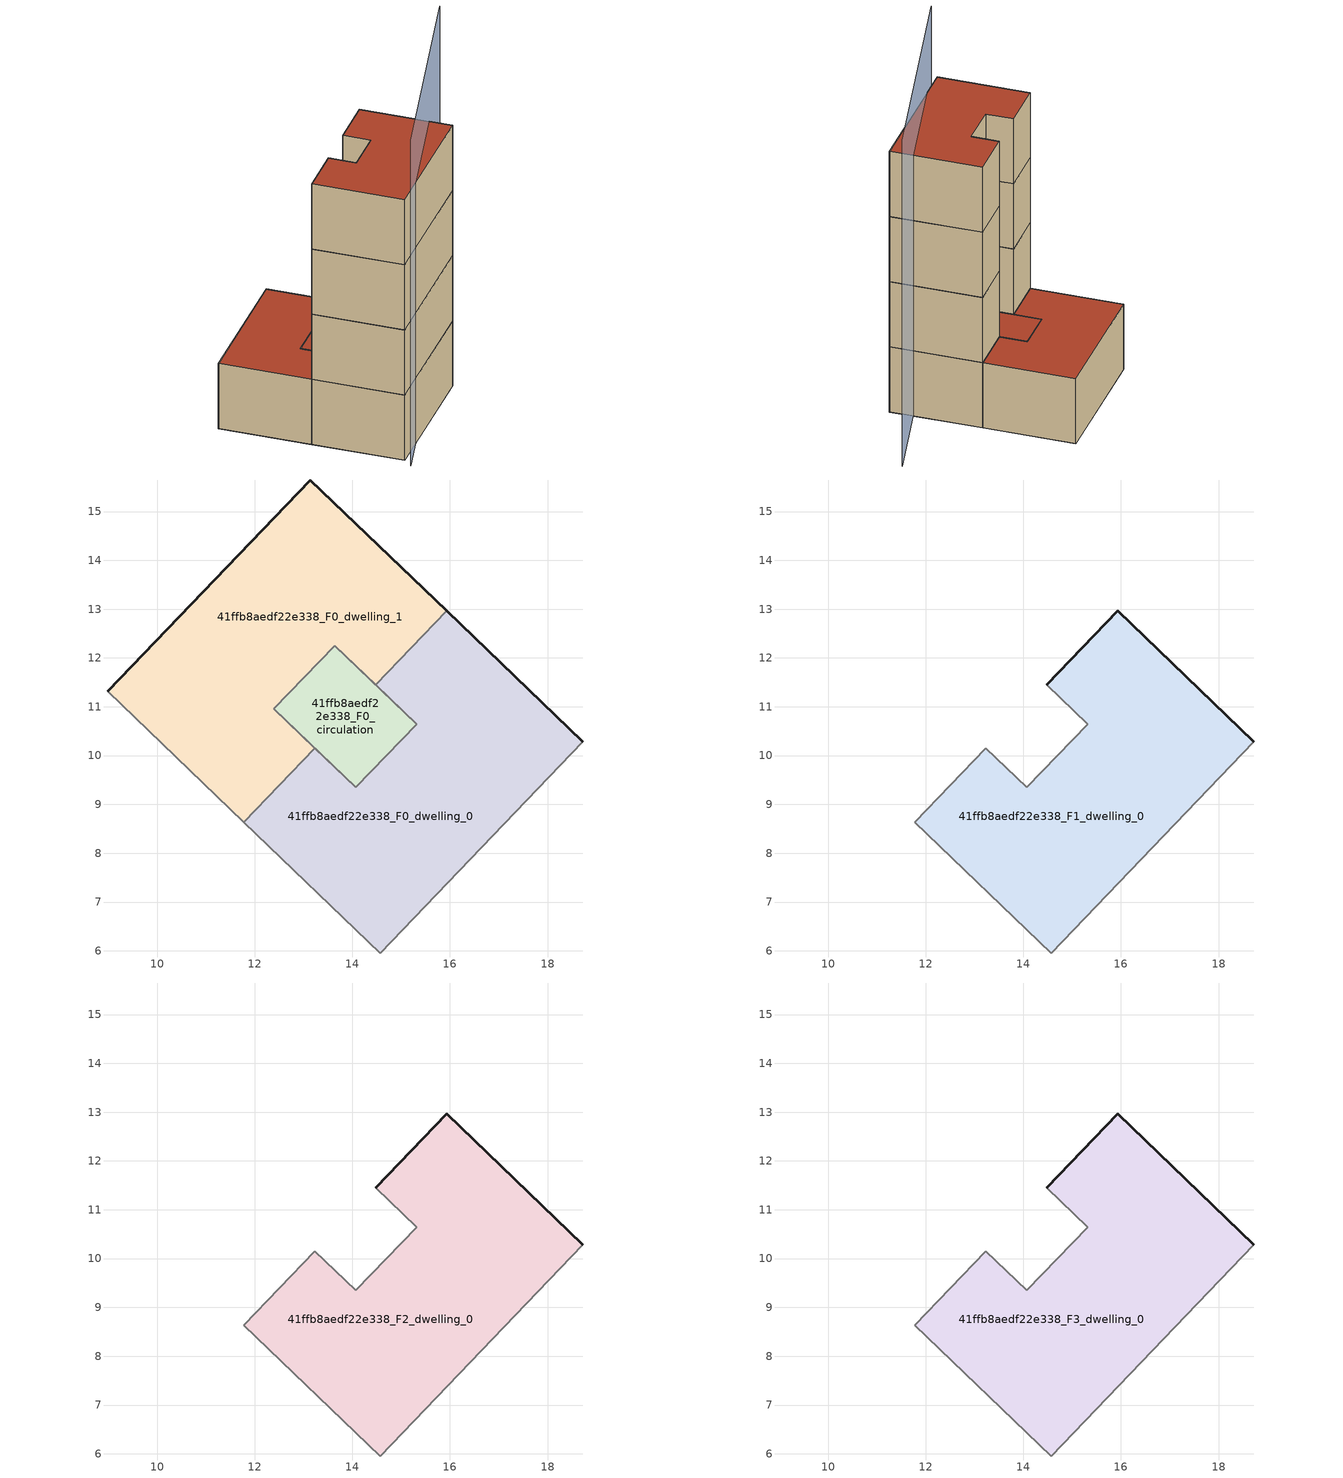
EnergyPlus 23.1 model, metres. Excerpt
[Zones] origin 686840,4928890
41ffb8aedf22e338_F0_dwelling_0
 floor ground (EU_floor_Construction): 14.57,5.96 18.72,10.28 15.93,12.96 14.48,11.45 15.32,10.64 14.07,9.35 13.23,10.15 11.78,8.64 z0
 wall outside (EU_wall_Construction): 15.93,12.96 18.72,10.28 z0:3
 wall adiabatic (EU_wall_Construction): 13.23,10.15 14.07,9.35 / 15.32,10.64 14.48,11.45 / 18.72,10.28 14.57,5.96 11.78,8.64 z0:3
 wall to 41ffb8aedf22e338_F0_dwelling_1 (EU_wall_Construction): 11.78,8.64 13.23,10.15 / 14.48,11.45 15.93,12.96 z0:3
 wall to 41ffb8aedf22e338_F0_circulation (EU_wall_Construction): 14.07,9.35 15.32,10.64 z0:3
41ffb8aedf22e338_F0_dwelling_1
 floor ground (EU_floor_Construction): 13.23,10.15 12.4,10.96 13.64,12.25 14.48,11.45 15.93,12.96 13.14,15.65 8.99,11.32 11.78,8.64 z0
 wall outside (EU_wall_Construction): 8.99,11.32 13.14,15.65 15.93,12.96 z0:3
 wall adiabatic (EU_wall_Construction): 14.48,11.45 13.64,12.25 / 12.4,10.96 13.23,10.15 / 11.78,8.64 8.99,11.32 z0:3
 wall to 41ffb8aedf22e338_F0_circulation (EU_wall_Construction): 13.64,12.25 12.39,10.96 z0:3
 roof outside (EU_roof_Construction): 15.93,12.96 14.48,11.45 13.64,12.25 12.4,10.96 13.23,10.15 11.78,8.64 8.99,11.32 13.14,15.65 z3
41ffb8aedf22e338_F0_circulation
 floor ground (EU_floor_Construction): 14.07,9.35 15.32,10.64 13.64,12.25 12.4,10.96 z0
 wall adiabatic (EU_wall_Construction): 14.07,9.35 12.4,10.96 / 13.64,12.25 15.32,10.64 z0:3
 roof outside (EU_roof_Construction): 15.32,10.64 14.07,9.35 12.4,10.96 13.64,12.25 z3
41ffb8aedf22e338_F1_dwelling_0
 floor to 41ffb8aedf22e338_F0_dwelling_0 (EU_floor_Construction): 14.57,5.96 18.72,10.28 15.93,12.96 14.48,11.45 15.32,10.64 14.07,9.35 13.23,10.15 11.78,8.64 z3
 wall outside (EU_wall_Construction): 14.48,11.45 15.93,12.96 18.72,10.28 z3:6
 wall adiabatic (EU_wall_Construction): 18.72,10.28 14.57,5.96 11.78,8.64 13.23,10.15 14.07,9.35 15.32,10.64 14.48,11.45 z3:6
41ffb8aedf22e338_F2_dwelling_0
 floor to 41ffb8aedf22e338_F1_dwelling_0 (EU_floor_Construction): 14.57,5.96 18.72,10.28 15.93,12.96 14.48,11.45 15.32,10.64 14.07,9.35 13.23,10.15 11.78,8.64 z6
 wall outside (EU_wall_Construction): 14.48,11.45 15.93,12.96 18.72,10.28 z6:9
 wall adiabatic (EU_wall_Construction): 18.72,10.28 14.57,5.96 11.78,8.64 13.23,10.15 14.07,9.35 15.32,10.64 14.48,11.45 z6:9
41ffb8aedf22e338_F3_dwelling_0
 floor to 41ffb8aedf22e338_F2_dwelling_0 (EU_floor_Construction): 14.57,5.96 18.72,10.28 15.93,12.96 14.48,11.45 15.32,10.64 14.07,9.35 13.23,10.15 11.78,8.64 z9
 wall outside (EU_wall_Construction): 14.48,11.45 15.93,12.96 18.72,10.28 z9:12
 wall adiabatic (EU_wall_Construction): 18.72,10.28 14.57,5.96 11.78,8.64 13.23,10.15 14.07,9.35 15.32,10.64 14.48,11.45 z9:12
 roof outside (EU_roof_Construction): 18.72,10.28 14.57,5.96 11.78,8.64 13.23,10.15 14.07,9.35 15.32,10.64 14.48,11.45 15.93,12.96 z12
shading: 14.58,5.47 20.05,14.22 z0:15
[Building]
EU S2 Campaign: North Axis=0; Terrain=City; Solar Distribution=FullExterior
[Site:Location]
Bologna: Latitude=44.5; Longitude=11.25; Time Zone=1; Elevation=37
[SizingPeriod:WeatherFileDays]
AnnualSizingPeriod: Begin Month=1; Begin Day of Month=1; End Month=12; End Day of Month=31; Day of Week for Start Day=Monday; Use Weather File Daylight Saving Period=No; Use Weather File Rain and Snow Indicators=No
[MATERIAL]
EU_InternalMass_Material: Roughness=MediumRough; Thickness=0.1; Conductivity=1; Density=1800; Specific Heat=900; Thermal Absorptance=0.9; Solar Absorptance=0.7; Visible Absorptance=0.7
[MATERIAL:NOMASS] Roughness=MediumRough; Thermal Absorptance=0.9; Solar Absorptance=0.7; Visible Absorptance=0.7
Name | Thermal Resistance
EU_wall_NoMass | 0.937881
EU_roof_NoMass | 0.548572
EU_floor_NoMass | 0.71348
[CONSTRUCTION]
EU_wall_Construction: EU_wall_NoMass
EU_roof_Construction: EU_roof_NoMass
EU_floor_Construction: EU_floor_NoMass
EU_InternalMass_Construction: EU_InternalMass_Material
[ZONE] Type=1; Multiplier=1; Ceiling Height=autocalculate; Floor Area=autocalculate; Part of Total Floor Area=Yes
Name | Volume
41ffb8aedf22e338_F0_dwelling_0 | 63.3933
41ffb8aedf22e338_F1_dwelling_0; 41ffb8aedf22e338_F2_dwelling_0; 41ffb8aedf22e338_F3_dwelling_0 | 63.3904
41ffb8aedf22e338_F0_dwelling_1 | 63.3948
41ffb8aedf22e338_F0_circulation | 12.5361
[INTERNALMASS] Construction=EU_InternalMass_Construction
Name | Zone or ZoneList | Surface Area
41ffb8aedf22e338_F0_dwelling_0_EU_InternalMass | 41ffb8aedf22e338_F0_dwelling_0 | 21.1316
41ffb8aedf22e338_F0_dwelling_1_EU_InternalMass | 41ffb8aedf22e338_F0_dwelling_1 | 21.1316
41ffb8aedf22e338_F1_dwelling_0_EU_InternalMass | 41ffb8aedf22e338_F1_dwelling_0 | 46.4432
41ffb8aedf22e338_F2_dwelling_0_EU_InternalMass | 41ffb8aedf22e338_F2_dwelling_0 | 46.4432
41ffb8aedf22e338_F3_dwelling_0_EU_InternalMass | 41ffb8aedf22e338_F3_dwelling_0 | 46.4432
[OTHEREQUIPMENT] Fuel Type=Electricity; Design Level Calculation Method=Watts/Area; Power per Zone Floor Area=1; Fraction Latent=0; Fraction Radiant=0; Fraction Lost=0; Carbon Dioxide Generation Rate=0; EndUse Subcategory=EU_Step8_InternalGains
Name | Zone or ZoneList or Space or SpaceList | Schedule
EU_Step8_InternalGain_41ffb8aedf22e338_F0_dwelling_0_f000 | 41ffb8aedf22e338_F0_dwelling_0 | EU_Step8_GainSchedule_41ffb8aedf22e338_F0_dwelling_0_f000
EU_Step8_InternalGain_41ffb8aedf22e338_F0_dwelling_1_f000 | 41ffb8aedf22e338_F0_dwelling_1 | EU_Step8_GainSchedule_41ffb8aedf22e338_F0_dwelling_1_f000
EU_Step8_InternalGain_41ffb8aedf22e338_F1_dwelling_0_f000 | 41ffb8aedf22e338_F1_dwelling_0 | EU_Step8_GainSchedule_41ffb8aedf22e338_F1_dwelling_0_f000
EU_Step8_InternalGain_41ffb8aedf22e338_F2_dwelling_0_f000 | 41ffb8aedf22e338_F2_dwelling_0 | EU_Step8_GainSchedule_41ffb8aedf22e338_F2_dwelling_0_f000
EU_Step8_InternalGain_41ffb8aedf22e338_F3_dwelling_0_f000 | 41ffb8aedf22e338_F3_dwelling_0 | EU_Step8_GainSchedule_41ffb8aedf22e338_F3_dwelling_0_f000
[ZONEINFILTRATION:DESIGNFLOWRATE]
EU_Circulation_Infiltration_41ffb8aedf22e338_F0_circulation: Zone or ZoneList or Space or SpaceList=41ffb8aedf22e338_F0_circulation; Schedule=EU_AlwaysOn; Design Flow Rate Calculation Method=Flow/Area; Flow Rate per Floor Area=0.0005; Constant Term Coefficient=1; Temperature Term Coefficient=0; Velocity Term Coefficient=0; Velocity Squared Term Coefficient=0
[ZONEVENTILATION:DESIGNFLOWRATE] Schedule=EU_AlwaysOn; Design Flow Rate Calculation Method=AirChanges/Hour; Air Changes per Hour=0.687892; Ventilation Type=Natural; Fan Pressure Rise=0; Fan Total Efficiency=1; Constant Term Coefficient=1; Temperature Term Coefficient=0; Velocity Term Coefficient=0; Velocity Squared Term Coefficient=0; Minimum Indoor Temperature=-100; Maximum Indoor Temperature=100; Delta Temperature=-100; Minimum Outdoor Temperature=-100; Maximum Outdoor Temperature=100; Maximum Wind Speed=40
Name | Zone or ZoneList or Space or SpaceList
EU_ConstantAir_41ffb8aedf22e338_F0_dwelling_0 | 41ffb8aedf22e338_F0_dwelling_0
EU_ConstantAir_41ffb8aedf22e338_F0_dwelling_1 | 41ffb8aedf22e338_F0_dwelling_1
EU_ConstantAir_41ffb8aedf22e338_F1_dwelling_0 | 41ffb8aedf22e338_F1_dwelling_0
EU_ConstantAir_41ffb8aedf22e338_F2_dwelling_0 | 41ffb8aedf22e338_F2_dwelling_0
EU_ConstantAir_41ffb8aedf22e338_F3_dwelling_0 | 41ffb8aedf22e338_F3_dwelling_0
[HVACTEMPLATE:THERMOSTAT] Constant Heating Setpoint=20; Constant Cooling Setpoint=50
EU_HeatOnly_41ffb8aedf22e338_F0_dwelling_0; EU_HeatOnly_41ffb8aedf22e338_F0_dwelling_1; EU_HeatOnly_41ffb8aedf22e338_F1_dwelling_0; EU_HeatOnly_41ffb8aedf22e338_F2_dwelling_0; EU_HeatOnly_41ffb8aedf22e338_F3_dwelling_0
[HVACTEMPLATE:ZONE:IDEALLOADSAIRSYSTEM] System Availability Schedule=EU_AlwaysOn; Maximum Heating Supply Air Temperature=50; Minimum Cooling Supply Air Temperature=13; Maximum Heating Supply Air Humidity Ratio=0.0156; Minimum Cooling Supply Air Humidity Ratio=0.0077; Heating Limit=NoLimit; Cooling Limit=NoLimit; Heating Availability Schedule=EU_AlwaysOn; Cooling Availability Schedule=EU_CoolingOff; Dehumidification Control Type=ConstantSensibleHeatRatio; Cooling Sensible Heat Ratio=0.7; Dehumidification Setpoint=60; Humidification Control Type=None; Humidification Setpoint=30; Outdoor Air Method=None; Outdoor Air Flow Rate per Person=0.00944; Outdoor Air Flow Rate per Zone Floor Area=0; Outdoor Air Flow Rate per Zone=0; Demand Controlled Ventilation Type=None; Outdoor Air Economizer Type=NoEconomizer; Heat Recovery Type=None; Sensible Heat Recovery Effectiveness=0.7; Latent Heat Recovery Effectiveness=0.65
Name | Template Thermostat
41ffb8aedf22e338_F0_dwelling_0 | EU_HeatOnly_41ffb8aedf22e338_F0_dwelling_0
41ffb8aedf22e338_F0_dwelling_1 | EU_HeatOnly_41ffb8aedf22e338_F0_dwelling_1
41ffb8aedf22e338_F1_dwelling_0 | EU_HeatOnly_41ffb8aedf22e338_F1_dwelling_0
41ffb8aedf22e338_F2_dwelling_0 | EU_HeatOnly_41ffb8aedf22e338_F2_dwelling_0
41ffb8aedf22e338_F3_dwelling_0 | EU_HeatOnly_41ffb8aedf22e338_F3_dwelling_0
[SIZING:ZONE] Zone Cooling Design Supply Air Temperature Input Method=SupplyAirTemperature; Zone Cooling Design Supply Air Temperature=13; Zone Heating Design Supply Air Temperature Input Method=SupplyAirTemperature; Zone Heating Design Supply Air Temperature=50; Zone Cooling Design Supply Air Humidity Ratio=0.008; Zone Heating Design Supply Air Humidity Ratio=0.008; Cooling Design Air Flow Method=DesignDay; Cooling Design Air Flow Rate=0; Cooling Minimum Air Flow per Zone Floor Area=0.000762; Cooling Minimum Air Flow=0; Cooling Minimum Air Flow Fraction=0.2; Heating Design Air Flow Method=DesignDay; Heating Design Air Flow Rate=0; Heating Maximum Air Flow per Zone Floor Area=0.002032; Heating Maximum Air Flow=0.141576; Heating Maximum Air Flow Fraction=0.3; Account for Dedicated Outdoor Air System=No; Dedicated Outdoor Air System Control Strategy=NeutralSupplyAir; Dedicated Outdoor Air Low Setpoint Temperature for Design=autosize; Dedicated Outdoor Air High Setpoint Temperature for Design=autosize; Zone Load Sizing Method=Sensible Load Only No Latent Load; Zone Latent Cooling Design Supply Air Humidity Ratio Input Method=HumidityRatioDifference; Zone Cooling Design Supply Air Humidity Ratio Difference=0.005; Zone Latent Heating Design Supply Air Humidity Ratio Input Method=HumidityRatioDifference; Zone Humidification Design Supply Air Humidity Ratio Difference=0.005
41ffb8aedf22e338_F0_dwelling_0; 41ffb8aedf22e338_F0_dwelling_1; 41ffb8aedf22e338_F1_dwelling_0; 41ffb8aedf22e338_F2_dwelling_0; 41ffb8aedf22e338_F3_dwelling_0
[SCHEDULE:CONSTANT]
Name | Hourly Value
EU_AlwaysOn | 1
EU_CoolingOff | 0
[SCHEDULE:FILE] Column Number=1; Rows to Skip at Top=0; Number of Hours of Data=8760; Column Separator=Comma; Interpolate to Timestep=No; Minutes per Item=60; Adjust Schedule for Daylight Savings=Yes
Name | File
EU_Step8_GainSchedule_41ffb8aedf22e338_F0_dwelling_0_f000 | ../../schedules/41ffb8aedf22e338/41ffb8aedf22e338_F0_dwelling_0_f000_gain.csv
EU_Step8_GainSchedule_41ffb8aedf22e338_F0_dwelling_1_f000 | ../../schedules/41ffb8aedf22e338/41ffb8aedf22e338_F0_dwelling_1_f000_gain.csv
EU_Step8_GainSchedule_41ffb8aedf22e338_F1_dwelling_0_f000 | ../../schedules/41ffb8aedf22e338/41ffb8aedf22e338_F1_dwelling_0_f000_gain.csv
EU_Step8_GainSchedule_41ffb8aedf22e338_F2_dwelling_0_f000 | ../../schedules/41ffb8aedf22e338/41ffb8aedf22e338_F2_dwelling_0_f000_gain.csv
EU_Step8_GainSchedule_41ffb8aedf22e338_F3_dwelling_0_f000 | ../../schedules/41ffb8aedf22e338/41ffb8aedf22e338_F3_dwelling_0_f000_gain.csv
